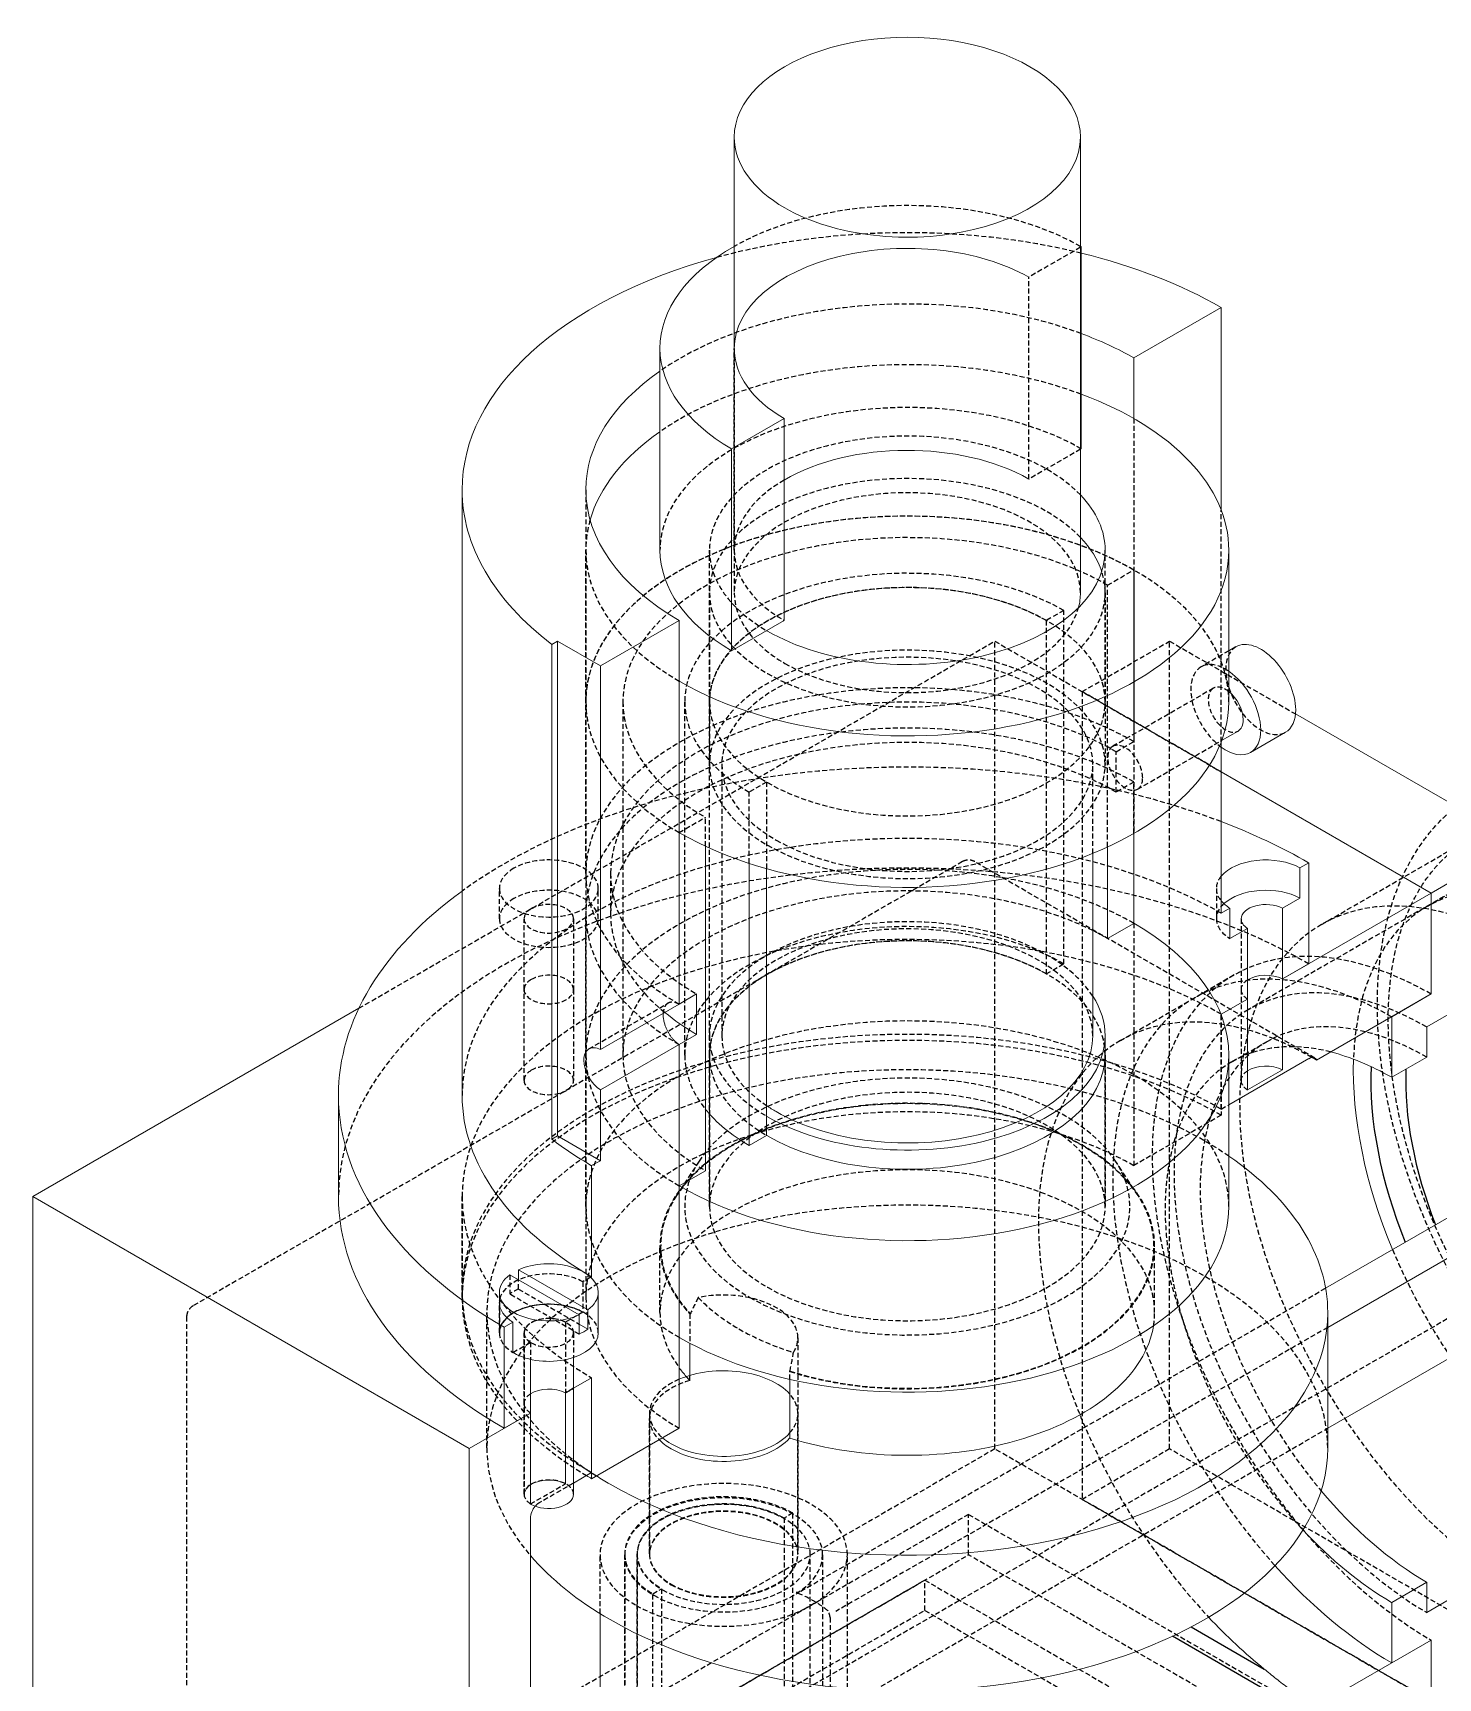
# Model space of a CAD drawing. Extents: x -71 to 112, y -98 to 102.
# Drawn here: x -70.7 to 42.9, y -30.8 to 102.3 of the extents above; entities that cross this region are included whole.
import ezdxf

# ---------------------------------------------------------------- set-up
doc = ezdxf.new("R2010")
doc.units = 0
doc.linetypes.add('Dash', pattern=[0.6, 0.4, -0.2])
doc.linetypes.add('Solid', pattern=[0])
for name, color, linetype in [('HiddenOutline', 7, 'Dash'), ('HiddenSharp', 7, 'Dash'), ('VisibleSmooth', 7, 'Solid')]:
    doc.layers.add(name, color=color, linetype=linetype)
doc.layers.add('VisibleOutline', color=7, linetype='Solid', lineweight=20)
doc.layers.add('VisibleSharp', color=7, linetype='Solid', lineweight=20)

msp = doc.modelspace()

# ---------------------------------------------------------------- linework, layer by layer
at = {"layer": 'HiddenOutline'}
for p, q in [((-14, 60.42), (-14, 76.75)), ((-14, 76.75), (-14, 56.99)), ((-26, 65.32), (-26, 0)), ((97.93, 63.9), (27.57, 23.28)), ((-26, 48.17), (-26, 60.42)), ((-16, 48.17), (-16, 60.42)), ((16, 48.17), (16, 60.42)), ((-16, 56.99), (-16, 43.11)), ((16, 56.99), (16, 43.11)), ((26, 52.29), (23.75, 50.99)), ((42.07, 31.65), (77.42, 52.06)), ((24.75, 49.26), (16.62, 44.57)), ((-26, 34.29), (-26, 48.17)), ((-23, 48.17), (-23, 19.6)), ((-18, 19.6), (-18, 48.17)), ((-16, 19.6), (-16, 48.17)), ((18.62, 41.1), (25.42, 45.03)), ((-15, 43.11), (-15, 21.15)), ((15, 35.91), (15, 43.11)), ((33.5, 30.16), (45.52, 37.1)), ((4.45, 35.24), (-57.78, -0.69)), ((32.96, 19.36), (5.45, 35.24)), ((-24, 34.29), (-24, 31.03)), ((-32.99, 30.62), (-32.99, 33.07)), ((-24.99, 30.62), (-24.99, 33.07)), ((24.99, 33.07), (24.99, 30.62)), ((-30.99, 24.9), (-30.99, 30.62)), ((-26.99, 30.62), (-26.99, 24.9)), ((-26, 19.6), (-26, 31.03)), ((26.99, 30.62), (26.99, 24.9)), ((17.23, 20.77), (26.43, 26.08)), ((26.43, 26.08), (23.24, 24.24)), ((-30.99, 17.55), (-30.99, 24.9)), ((-26.99, 24.9), (-26.99, 17.55)), ((26.99, 24.9), (26.99, 17.55)), ((-25.75, 20.1), (-19.36, 23.79)), ((-16, 21.15), (-16, 7.35)), ((26.24, 19.05), (29.07, 20.68)), ((-26, 7.35), (-26, 19.6)), ((-16, 7.35), (-16, 19.6)), ((16, 19.6), (16, 7.35)), ((16, 7.35), (16, 19.6)), ((-16.84, 11.02), (-18.66, 8.24)), ((18.66, 8.24), (16.84, 11.02)), ((-36, 0), (-36, 8.16)), ((-36, 8.16), (-36, 0.49)), ((-20, -1.22), (-20, 4.16)), ((20, -1.22), (20, 4.16)), ((-34, -12.17), (-34, -1.22)), ((-32.99, -2.86), (-32.99, -0.41)), ((-32.99, -0.41), (-32.99, -2.86)), ((-58.28, -1.55), (-58.28, -52.99)), ((-30.99, -2.86), (-30.99, -15.92)), ((-30.99, -8.57), (-30.99, -2.86)), ((-26.99, -2.86), (-26.99, -4.86)), ((-8.85, -3.27), (-8.85, -20.74)), ((-30.99, -15.92), (-30.99, -8.57)), ((-20.85, -9.39), (-20.85, -20.78)), ((-20.85, -20.74), (-20.85, -9.8)), ((-8.85, -20.78), (-8.85, -9.39)), ((-24.85, -25.56), (-24.85, -20.82)), ((-22.85, -20.74), (-22.85, -39.19)), ((-22.85, -39.19), (-22.85, -20.82)), ((-21.85, -39.6), (-21.85, -20.74)), ((-21.85, -20.78), (-21.85, -39.6)), ((-7.85, -39.6), (-7.85, -20.78)), ((-6.85, -20.82), (-6.85, -39.19)), ((-4.85, -31.6), (-4.85, -20.82)), ((-6.24, -25.89), (-6.24, -34.05))]:
    msp.add_line(p, q, dxfattribs=at)
for points, knots in [([(60.62, -17.18), (59.06, -16.17), (57.52, -15), (56.03, -13.69), (54.54, -12.39), (53.09, -10.95), (51.7, -9.39), (50.46, -7.99), (49.27, -6.5), (48.14, -4.93), (47.02, -3.37), (45.97, -1.74), (45, -0.05), (43.17, 3.13), (41.64, 6.49), (40.49, 9.86), (39.63, 12.38), (38.98, 14.9), (38.57, 17.35), (38.15, 19.81), (37.97, 22.21), (38.02, 24.49), (38.08, 26.93), (38.42, 29.23), (39.05, 31.34), (39.55, 33.04), (40.24, 34.61), (41.12, 36.01), (41.57, 36.73), (42.06, 37.39), (42.61, 38.01), (43.15, 38.63), (43.74, 39.2), (44.37, 39.71)], [0.0235515, 0.0235515, 0.0235515, 0.0235515, 0.0996952, 0.0996952, 0.0996952, 0.1758389, 0.1758389, 0.1758389, 0.2444257, 0.2444257, 0.2444257, 0.3130126, 0.3130126, 0.3130126, 0.4429124, 0.4429124, 0.4429124, 0.5398648, 0.5398648, 0.5398648, 0.6368173, 0.6368173, 0.6368173, 0.7404183, 0.7404183, 0.7404183, 0.8241611, 0.8241611, 0.8241611, 0.8850255, 0.8850255, 0.8850255, 0.9458899, 0.9458899, 0.9458899, 0.9458899]), ([(5.45, 35.24), (5.4, 35.27), (5.35, 35.29), (5.3, 35.31), (5.24, 35.33), (5.18, 35.34), (5.12, 35.36), (5.06, 35.37), (5.01, 35.37), (4.95, 35.37), (4.9, 35.37), (4.86, 35.37), (4.81, 35.36), (4.76, 35.35), (4.72, 35.34), (4.67, 35.33), (4.63, 35.32), (4.59, 35.31), (4.55, 35.29), (4.52, 35.28), (4.48, 35.26), (4.45, 35.24)], [0, 0, 0, 0, 0.2, 0.2, 0.2, 0.3, 0.3, 0.3, 0.4, 0.4, 0.4, 0.5, 0.5, 0.5, 0.6, 0.6, 0.6, 0.8, 0.8, 0.8, 1, 1, 1, 1]), ([(-57.78, -0.69), (-57.83, -0.72), (-57.89, -0.76), (-57.94, -0.81), (-58, -0.87), (-58.06, -0.93), (-58.1, -1), (-58.15, -1.07), (-58.19, -1.14), (-58.21, -1.21), (-58.25, -1.32), (-58.28, -1.44), (-58.28, -1.55)], [0, 0, 0, 0, 0.22588, 0.22588, 0.22588, 0.45176, 0.45176, 0.45176, 0.67764, 0.67764, 0.67764, 1, 1, 1, 1]), ([(-8.73, -23.82), (-8.73, -23.82), (-8.74, -23.82), (-8.74, -23.83), (-8.75, -23.83), (-8.77, -23.84), (-8.78, -23.84), (-8.81, -23.86), (-8.85, -23.87), (-8.89, -23.87), (-8.91, -23.88), (-8.94, -23.87), (-8.95, -23.87), (-8.97, -23.87), (-8.98, -23.87), (-8.98, -23.87)], [0, 0, 0, 0, 0.25, 0.25, 0.25, 0.5, 0.5, 0.5, 0.75, 0.75, 0.75, 0.875, 0.875, 0.875, 1, 1, 1, 1]), ([(-6.43, -25.34), (-6.57, -25.22), (-6.72, -25.1), (-7.17, -24.78), (-7.5, -24.58), (-8.2, -24.2), (-8.58, -24.03), (-8.98, -23.87)], [0, 0, 0, 0, 0.20936, 0.20936, 0.60468, 0.60468, 1, 1, 1, 1]), ([(-6.24, -25.89), (-6.24, -25.88), (-6.25, -25.86), (-6.25, -25.83), (-6.25, -25.8), (-6.26, -25.77), (-6.27, -25.73), (-6.27, -25.69), (-6.29, -25.65), (-6.3, -25.6), (-6.32, -25.53), (-6.36, -25.45), (-6.39, -25.4), (-6.4, -25.38), (-6.41, -25.37), (-6.41, -25.36), (-6.43, -25.34), (-6.44, -25.33), (-6.44, -25.33)], [0, 0, 0, 0, 0.170357, 0.170357, 0.170357, 0.340714, 0.340714, 0.340714, 0.528538, 0.528538, 0.528538, 0.767589, 0.767589, 0.767589, 0.829643, 0.829643, 0.829643, 1, 1, 1, 1])]:
    msp.add_open_spline(points, degree=3, knots=knots, dxfattribs=at)
msp.add_open_spline([(-6.44, -25.33), (-6.44, -25.33), (-6.43, -25.33), (-6.43, -25.34)], degree=3, dxfattribs=at)
at = {"layer": 'HiddenSharp'}
for p, q in [((14, 84.92), (9.83, 82.51)), ((9.83, 66.18), (9.83, 82.51)), ((18.31, 71.08), (18.31, 37.52)), ((14, 68.59), (9.83, 66.18)), ((25.39, 44.93), (25.39, 63.67)), ((16.19, 57.6), (18.31, 58.83)), ((18.31, 58.83), (18.31, 44.95)), ((16.19, 36.43), (16.19, 57.6)), ((12.66, 55.56), (11.24, 54.75)), ((11.24, 54.75), (11.24, 26.17)), ((12.66, 26.99), (12.66, 55.56)), ((-44.35, 23.39), (7.07, 53.07)), ((7.07, -12.25), (7.07, 53.07)), ((7.07, 53.07), (25.39, 42.5)), ((14.14, 48.99), (21.21, 53.07)), ((21.21, -12.25), (21.21, 53.07)), ((21.21, 53.07), (31.39, 47.19)), ((25.39, 42.5), (14.14, 48.99)), ((14.14, 48.99), (14.14, -16.33)), ((16.9, 44.13), (18.31, 44.95)), ((16.9, 40.87), (16.9, 44.13)), ((-11.38, 41.68), (-12.8, 40.87)), ((-11.38, 41.68), (-11.38, 34.68)), ((18.31, 41.68), (16.9, 40.87)), ((18.31, 37.52), (18.31, 41.68)), ((-12.8, 35.11), (-12.8, 40.87)), ((-18.46, 37.6), (-16.33, 38.82)), ((-16.33, 36.49), (-16.33, 38.82)), ((18.31, 30.25), (18.31, 10.66)), ((11.24, 26.17), (12.66, 26.99)), ((25.39, 15.23), (25.39, 22.84)), ((25.39, 22.84), (25.39, 14.74)), ((25.39, 14.74), (18.31, 10.66)), ((25.39, 15.23), (26, 15.58)), ((62.37, 9.06), (-8.61, -31.92)), ((-32.15, 1.82), (-32.15, 0.27)), ((-31.44, 0.68), (-31.44, 1.42)), ((-25.6, 1.63), (-26.23, 1.27)), ((-26.54, -2.97), (-32.15, 0.27)), ((-31.44, 0.68), (-26.54, -2.15)), ((-26.23, 1.27), (-26.23, -1.18)), ((-8.61, -23.75), (33.83, 0.75)), ((-26.23, -1.18), (-27.65, -2)), ((-17.59, -1.33), (-17.59, -3.7)), ((-27.65, -2), (-27.65, -7.72)), ((34, -2.42), (-5.79, -25.39)), ((-31.89, -4.45), (-30.47, -3.63)), ((-30.47, -3.63), (-30.47, -5)), ((-17.59, -6.72), (-17.59, -6.31)), ((-9.51, -6.62), (-9.51, -5.99)), ((-26.99, -7.34), (-27.65, -7.72)), ((-27.65, -7.72), (-26.99, -7.34)), ((-2.64, -31.74), (34, -10.58)), ((7.07, -12.25), (-70.71, -57.15)), ((42.36, -32.62), (7.07, -12.25)), ((21.21, -12.25), (14.14, -16.33)), ((49.43, -28.54), (21.21, -12.25)), ((-30.47, -16.7), (-27.65, -15.07)), ((-26.99, -15.01), (-29.77, -16.62)), ((14.14, -16.33), (42.36, -32.62)), ((4.95, -17.55), (-65.76, -58.38)), ((-9.26, -17.43), (-9.97, -17.84)), ((-9.97, -17.84), (-9.97, -36.7)), ((-9.26, -35.89), (-9.26, -17.43)), ((4.95, -20.82), (4.95, -17.55)), ((4.95, -17.55), (36.7, -35.89)), ((-65.76, -61.65), (4.95, -20.82)), ((68.59, -57.56), (4.95, -20.82)), ((-55.15, -55.52), (1.41, -22.86)), ((-20.58, -23.96), (-19.87, -23.56)), ((-19.87, -23.56), (-19.87, -42.42)), ((1.41, -25.31), (1.41, -22.86)), ((1.41, -22.86), (26.38, -37.27)), ((-20.58, -42.42), (-20.58, -23.96)), ((-55.15, -57.97), (1.41, -25.31)), ((1.41, -25.31), (55.15, -56.34))]:
    msp.add_line(p, q, dxfattribs=at)
for centre, major_axis, start_param, end_param in [((0, 76.75), (20, 0), 0.795399, 2.346194), ((0, 65.32), (36, 0), 1.169222, 2.013667), ((0, 65.32), (26, 0), 0.998931, 2.448433), ((0, 60.42), (26, 0), 0.998931, 2.448433), ((0, 60.42), (20, 0), 0.790398, 3.141593), ((0, 60.42), (16, 0), 0.505361, 3.141593), ((0, 56.99), (16, 0), 0.505361, 3.141593), ((0, 60.42), (14, 0), 2.363337, 3.141593), ((0, 56.99), (14, 0), 0, 3.141593), ((0, 48.17), (26, 0), 0.789244, 3.141593), ((0, 48.17), (26, 0), 0, 3.141593), ((0, 60.42), (26, 0), 2.977681, 3.141593), ((0, 48.17), (23, 0), 0.789746, 3.141593), ((0, 60.42), (26, 0), 3.141593, 3.923145), ((0, 60.42), (16, 0), 3.141593, 3.920741), ((0, 60.42), (14, 0), 3.141593, 3.919848), ((0, 48.17), (18, 0), 0.790954, 3.141593), ((0, 56.99), (16, 0), 0, 0.186698), ((0, 48.17), (16, 0), 0.791648, 3.141593), ((0, 48.17), (16, 0), 0, 3.141593), ((0, 56.99), (16, 0), 3.141593, 3.926991), ((0, 56.99), (14, 0), 3.141593, 3.926991), ((0, 56.99), (16, 0), 3.926991, 6.283185), ((0, 56.99), (14, 0), 3.926991, 6.133996), ((0, 43.11), (16, 0), 0, 3.141593), ((0, 43.11), (15, 0), 0, 3.141593), ((28.58, 49.16), (-2, 3.46), 0, 3.141593), ((25.75, 47.53), (-2, 3.46), 0, 2.225823), ((25.75, 47.53), (-2, 3.46), 5.410255, 6.283185), ((0, 34.29), (26, 0), 0.789244, 3.141593), ((0, 34.29), (24, 0), 0.789565, 3.141593), ((25.75, 47.53), (-1, 1.73), 0, 3.141593), ((25.75, 47.53), (-1, 1.73), 5.322044, 6.283185), ((0, 48.17), (26, 0), 3.141593, 3.923145), ((0, 48.17), (26, 0), 3.141593, 3.923145), ((0, 48.17), (23, 0), 3.141593, 3.922643), ((0, 48.17), (18, 0), 3.141593, 3.921435), ((0, 48.17), (16, 0), 3.141593, 3.926991), ((0, 48.17), (16, 0), 3.141593, 3.920741), ((0, 48.17), (16, 0), 3.926991, 6.283185), ((0, 31.03), (26, 0), 0.789244, 3.141593), ((0, 16.33), (46, 0), 0.986217, 2.469642), ((0, 31.03), (24, 0), 0.789565, 3.141593), ((17.62, 42.83), (-1, 1.73), 0, 3.141593), ((17.62, 42.83), (-1, 1.73), 3.926991, 6.283185), ((0, 43.11), (16, 0), 3.141593, 3.926991), ((0, 43.11), (15, 0), 3.141593, 3.926991), ((0, 43.11), (16, 0), 3.926991, 6.283185), ((0, 43.11), (15, 0), 3.926991, 6.283185), ((17.62, 42.83), (-1, 1.73), 3.141593, 3.926991), ((0, 16.33), (36, 0), 0.788176, 3.141593), ((0, 8.16), (46, 0), 0.787572, 3.141593), ((-28.99, 33.07), (-4, 0), 5.497787, 6.283185), ((-28.99, 33.07), (-4, 0), 3.141593, 5.497787), ((0, 19.6), (26, 0), 0.789244, 3.141593), ((0, 19.6), (26, 0), 0.789244, 3.141593), ((0, 34.29), (26, 0), 3.141593, 3.923145), ((0, 34.29), (24, 0), 3.141593, 3.922824), ((0, 19.6), (23, 0), 0.860348, 3.141593), ((28.99, 33.07), (-4, 0), 5.83581, 6.283185), ((56.57, 6.53), (14.5, -25.11), 2.359643, 3.141593), ((-28.99, 33.07), (-4, 0), 0, 3.141593), ((-28.99, 30.62), (-4, 0), 5.497787, 6.283185), ((-28.99, 30.62), (-4, 0), 3.141593, 5.497787), ((28.99, 33.07), (-4, 0), 0, 0.447375), ((49.5, 2.45), (16, -27.71), 2.359319, 3.141593), ((-28.99, 30.62), (-4, 0), 0, 3.141593), ((-28.99, 30.62), (-2, 0), 5.497787, 6.283185), ((-28.99, 30.62), (-2, 0), 0, 3.141593), ((-28.99, 30.62), (-2, 0), 3.141593, 5.497787), ((0, 31.03), (26, 0), 3.141593, 3.923145), ((0, 31.03), (24, 0), 3.141593, 3.755421), ((0, 19.6), (18, 0), 0.790954, 3.141593), ((0, 21.15), (16, 0), 0.355421, 3.141593), ((28.99, 30.62), (-4, 0), 5.724195, 6.283185), ((28.99, 30.62), (-4, 0), 0, 0.760396), ((56.57, 6.53), (14.5, -25.11), 3.141593, 3.888659), ((0, 8.16), (36, 0), 0.788176, 3.141593), ((0, 8.16), (36, 0), 0.788176, 3.141593), ((0, 19.6), (16, 0), 0.791648, 3.141593), ((0, 21.15), (15, 0), 0, 3.141593), ((49.5, 2.45), (16, -27.71), 3.141593, 5.494662), ((0, 19.6), (16, 0), 0, 3.141593), ((42.43, -1.63), (16, -27.71), 2.359319, 3.141593), ((42.43, -1.63), (-16, 27.71), 5.500912, 6.283185), ((39.24, -3.47), (-16, 27.71), 5.500912, 6.283185), ((-28.99, 24.9), (-2, 0), 5.497787, 6.283185), ((-28.99, 24.9), (-2, 0), 5.497787, 6.283185), ((-28.99, 24.9), (-2, 0), 3.141593, 5.497787), ((-28.99, 24.9), (-2, 0), 3.141593, 5.497787), ((42.43, -1.63), (16, -27.71), 3.141593, 5.494662), ((42.43, -1.63), (-16, 27.71), 0, 2.353069), ((28.99, 24.9), (-2, 0), 5.547808, 6.283185), ((28.99, 24.9), (-2, 0), 5.547808, 6.283185), ((42.07, -1.84), (-14.5, 25.11), 5.501235, 6.283185), ((-28.99, 24.9), (-2, 0), 0, 3.141593), ((-28.99, 24.9), (-2, 0), 0, 3.141593), ((39.24, -3.47), (-16, 27.71), 0, 1.922379), ((28.99, 24.9), (-2, 0), 0, 0.735377), ((28.99, 24.9), (-2, 0), 0, 0.735377), ((0, 0.49), (36, 0), 0.788176, 3.141593), ((0, 7.35), (26, 0), 0, 3.141593), ((33.23, -6.94), (16, -27.71), 2.514474, 3.141593), ((42.07, -1.84), (-14.5, 25.11), 0, 2.352746), ((42.07, -1.84), (-13, 22.52), 5.501633, 6.283185), ((0, 0), (36, 0), 0.788176, 3.141593), ((0, -1.22), (34, 0), 0.700212, 3.141593), ((0, 21.15), (16, 0), 3.141593, 3.920741), ((0, 21.15), (15, 0), 3.141593, 3.850695), ((33.23, -6.94), (16, -27.71), 3.141593, 5.09503), ((42.07, -1.84), (-13, 22.52), 0, 1.869058), ((39.24, -3.47), (-13, 22.52), 5.77371, 6.283185), ((-28.99, 17.55), (-2, 0), 3.141593, 5.497787), ((0, 19.6), (26, 0), 3.141593, 3.923145), ((0, 19.6), (26, 0), 3.141593, 3.923145), ((0, 19.6), (23, 0), 3.141593, 3.922643), ((0, 19.6), (18, 0), 3.141593, 3.575226), ((0, 19.6), (16, 0), 3.141593, 3.920741), ((0, 19.6), (16, 0), 3.141593, 3.920741), ((39.24, -3.47), (-13, 22.52), 0, 1.951171), ((-28.99, 17.55), (-2, 0), 5.497787, 6.283185), ((-28.99, 17.55), (-2, 0), 0, 3.141593), ((0, 7.35), (18, 0), 0.361367, 2.780226), ((28.99, 17.55), (-2, 0), 5.547808, 6.283185), ((28.99, 17.55), (-2, 0), 0, 0.735377), ((0, 0), (26, 0), 0.789244, 3.141593), ((0, 4.16), (20, 0), 0, 3.141593), ((0, 7.35), (16, 0), 0, 3.141593), ((0, 7.35), (16, 0), 0, 3.141593), ((0, 4.16), (19.95, 0), 0.361367, 2.780226), ((0, -1.22), (20, 0), 0, 3.141593), ((0, 7.35), (18, 0), 2.780226, 3.926991), ((0, 7.35), (18, 0), 3.926991, 6.644552), ((0, 8.16), (36, 0), 3.141593, 3.924213), ((0, 8.16), (36, 0), 3.141593, 3.924213), ((0, -12.17), (34, 0), 0, 3.141593), ((0, 4.16), (19.95, 0), 2.780226, 3.637366), ((0, 4.16), (19.95, 0), 4.216615, 6.644552), ((0, 7.35), (26, 0), 3.141593, 3.923145), ((0, 7.35), (16, 0), 3.141593, 3.926991), ((0, 7.35), (16, 0), 3.141593, 3.926991), ((0, 7.35), (16, 0), 3.926991, 6.283185), ((0, 7.35), (16, 0), 3.926991, 6.283185), ((0, 4.16), (20, 0), 3.141593, 3.637304), ((0, 4.16), (20, 0), 4.216678, 6.283185), ((56.57, 6.53), (14.5, -25.11), 4.491141, 4.834608), ((-28.99, -0.41), (-4, 0), 3.951993, 6.283185), ((0, 0.49), (36, 0), 3.141593, 3.924213), ((-28.99, -1.14), (-4, 0), 5.372459, 5.623115), ((-14.85, -3.27), (6, 0), 0, 1.920135), ((0, 0), (36, 0), 3.141593, 3.907545), ((0, -1.22), (34, 0), 3.141593, 3.879915), ((-28.99, -2.86), (-4, 0), 3.951993, 6.283185), ((-28.99, -2.86), (-4, 0), 3.141593, 6.283185), ((0, 0), (26, 0), 3.141593, 3.923145), ((0, -1.22), (20, 0), 3.141593, 3.537187), ((-14.85, -4.41), (6, 0), 2.037337, 2.045673), ((0, 5.31), (19.25, 0), 3.640569, 3.926991), ((0, -1.22), (20, 0), 6.18961, 6.283185), ((-28.99, -2.86), (-2, 0), 3.977012, 6.283185), ((-28.99, -2.86), (-2, 0), 3.141593, 6.283185), ((0, 5.31), (19.25, 0), 3.926991, 4.213412), ((-28.99, -2.86), (-4, 0), 0, 0.760396), ((-28.99, -2.86), (-4, 0), 0, 0.760396), ((-28.99, -2.86), (-2, 0), 0, 0.735377), ((-28.99, -2.86), (-2, 0), 0, 0.785398), ((-28.99, -2.86), (-2, 0), 0.785398, 3.141593), ((-14.85, -3.27), (6, 0), 5.933847, 6.283185), ((-14.85, -9.39), (6, 0), 2.215571, 3.141593), ((0, -1.22), (20, 0), 3.606304, 3.637304), ((-14.85, -4.41), (6, 0), 5.808309, 5.816645), ((-28.99, -8.57), (-2, 0), 5.547808, 6.283185), ((-28.99, -8.57), (-2, 0), 5.547808, 6.283185), ((-14.85, -9.8), (6, 0), 2.045673, 3.141593), ((-14.85, -9.39), (6, 0), 0, 0.474876), ((-28.99, -8.57), (-2, 0), 0, 0.735377), ((-28.99, -8.57), (-2, 0), 0, 0.735377), ((-14.85, -9.39), (6, 0), 3.141593, 3.742615), ((-14.85, -9.8), (6, 0), 3.141593, 3.657058), ((-14.85, -9.39), (6, 0), 5.808309, 6.283185), ((0, -12.17), (34, 0), 3.141593, 3.600895), ((-28.99, -15.92), (-2, 0), 3.141593, 6.283185), ((-28.99, -15.92), (-2, 0), 5.547808, 6.283185), ((-28.99, -15.92), (-2, 0), 0, 0.735377), ((-28.99, -15.92), (-2, 0), 0, 0.735377), ((-14.85, -20.82), (10, 0), 0, 3.141593), ((-14.85, -20.74), (8, 0), 0.797898, 3.141593), ((-29.77, -17.43), (-0.5, -0.866), 3.926991, 4.39458), ((-14.85, -20.82), (8, 0), 0, 3.141593), ((-14.85, -20.74), (7, 0), 0.799684, 3.141593), ((-14.85, -20.78), (7, 0), 0, 3.141593), ((-14.85, -20.74), (6, 0), 0, 3.141593), ((-14.85, -20.78), (6, 0), 0, 3.141593), ((-14.85, -20.82), (10, 0), 3.141593, 3.926991), ((-14.85, -20.74), (8, 0), 3.141593, 3.91449), ((-14.85, -20.82), (8, 0), 3.141593, 3.926991), ((-14.85, -20.82), (10, 0), 3.926991, 6.283185), ((-14.85, -20.74), (7, 0), 3.141593, 3.912705), ((-14.85, -20.78), (7, 0), 3.141593, 3.926991), ((-14.85, -20.74), (6, 0), 3.141593, 3.926991), ((-14.85, -20.78), (6, 0), 3.141593, 3.926991), ((-14.85, -20.82), (8, 0), 3.926991, 6.283185), ((-14.85, -20.78), (7, 0), 3.926991, 6.283185), ((-14.85, -20.74), (6, 0), 3.926991, 6.283185), ((-14.85, -20.78), (6, 0), 3.926991, 6.283185)]:
    msp.add_ellipse(centre, major_axis=major_axis, ratio=0.57735, start_param=start_param, end_param=end_param, dxfattribs=at)
for points, knots in [([(61.45, -16.7), (60.06, -15.89), (58.68, -14.94), (55.95, -12.77), (54.61, -11.56), (52.03, -8.91), (50.78, -7.47), (48.43, -4.42), (47.31, -2.81), (45.17, 0.68), (44.16, 2.57), (42.37, 6.41), (41.6, 8.37), (40.34, 12.26), (39.84, 14.21), (39.32, 17.05), (39.19, 17.99), (38.99, 19.84), (38.93, 20.74), (38.88, 22.51), (38.89, 23.38), (39, 25.06), (39.09, 25.87), (39.34, 27.45), (39.5, 28.2), (39.91, 29.65), (40.14, 30.34), (40.69, 31.66), (41, 32.28), (41.68, 33.44), (42.05, 33.98), (42.87, 34.98), (43.31, 35.44), (44.25, 36.26), (44.74, 36.63), (45.35, 37), (45.43, 37.05), (45.52, 37.1)], [0.000995, 0.000995, 0.000995, 0.000995, 0.0595006, 0.0595006, 0.1180062, 0.1180062, 0.1765118, 0.1765118, 0.2350174, 0.2350174, 0.298765, 0.298765, 0.3625126, 0.3625126, 0.4262602, 0.4262602, 0.4581341, 0.4581341, 0.4900079, 0.4900079, 0.5218816, 0.5218816, 0.5537553, 0.5537553, 0.585629, 0.585629, 0.6175027, 0.6175027, 0.6493764, 0.6493764, 0.6812502, 0.6812502, 0.7131239, 0.7131239, 0.7449976, 0.7449976, 0.7499984, 0.7499984, 0.7499984, 0.7499984]), ([(-19.36, 23.79), (-19.4, 23.77), (-19.44, 23.74), (-19.51, 23.67), (-19.55, 23.63), (-19.6, 23.54), (-19.62, 23.5), (-19.66, 23.42), (-19.68, 23.37), (-19.7, 23.27), (-19.72, 23.22), (-19.73, 23.11), (-19.74, 23.05), (-19.74, 22.97)], [0.5001348, 0.5001348, 0.5001348, 0.5001348, 0.6122433, 0.6122433, 0.7243518, 0.7243518, 0.7985095, 0.7985095, 0.8726671, 0.8726671, 0.9269941, 0.9269941, 0.981321, 0.981321, 0.981321, 0.981321]), ([(-18.46, 23.72), (-18.54, 23.76), (-18.62, 23.79), (-18.75, 23.84), (-18.81, 23.85), (-18.89, 23.87), (-18.92, 23.87), (-18.99, 23.88), (-19.02, 23.88), (-19.1, 23.88), (-19.15, 23.87), (-19.25, 23.84), (-19.31, 23.82), (-19.36, 23.79)], [0.0186368, 0.0186368, 0.0186368, 0.0186368, 0.0921421, 0.0921421, 0.1656473, 0.1656473, 0.2162687, 0.2162687, 0.2668901, 0.2668901, 0.3681329, 0.3681329, 0.5001348, 0.5001348, 0.5001348, 0.5001348]), ([(29.67, 20.92), (29.92, 20.82), (30.17, 20.71), (30.58, 20.53), (30.72, 20.46), (31.01, 20.32), (31.16, 20.25), (31.53, 20.06), (31.75, 19.94), (32.11, 19.75), (32.23, 19.69), (32.48, 19.55), (32.61, 19.48), (32.73, 19.4)], [0, 0, 0, 0, 0.2655197, 0.2655197, 0.3982796, 0.3982796, 0.5310395, 0.5310395, 0.7143619, 0.7143619, 0.8060231, 0.8060231, 0.8976844, 0.8976844, 0.8976844, 0.8976844])]:
    msp.add_open_spline(points, degree=3, knots=knots, dxfattribs=at)
for points in [[(-16.9, -0.01), (-17.12, -0.44), (-17.34, -0.87), (-17.55, -1.32)], [(-9.49, -5.97), (-9.39, -5.46), (-9.29, -4.96), (-9.21, -4.45)]]:
    msp.add_open_spline(points, degree=3, dxfattribs=at)
at = {"layer": 'VisibleOutline'}
for p, q in [((-14, 76.75), (-14, 93.82)), ((14, 93.82), (14, 56.99)), ((-20, 60.42), (-20, 76.75)), ((-36, 16.33), (-36, 65.32)), ((26, 60.42), (26, 48.17)), ((26, 52.29), (26.58, 52.63)), ((26.75, 45.8), (25.42, 45.03)), ((30.58, 45.7), (27.75, 44.06)), ((15, 35.91), (15, 21.15)), ((16, 21.15), (16, 19.6)), ((26, 19.6), (26, 7.35)), ((-46, 8.16), (-46, 16.33)), ((-32.99, -0.41), (-32.99, 0.41)), ((-24.99, 0.41), (-24.99, -2.86)), ((34, -12.17), (34, -1.22)), ((-26.99, -15.92), (-26.99, -4.86)), ((-24.85, -39.19), (-24.85, -25.56))]:
    msp.add_line(p, q, dxfattribs=at)
at = {"layer": 'VisibleSharp'}
for p, q in [((14.07, 84.96), (14, 84.92)), ((14.07, 68.63), (14.07, 84.96)), ((18.31, 75.97), (25.39, 80.06)), ((25.39, 80.06), (25.39, 63.67)), ((18.31, 71.08), (18.31, 75.97)), ((-14.21, 68.63), (-9.97, 71.08)), ((-9.97, 71.08), (-9.97, 54.75)), ((-14.21, 52.3), (-14.21, 68.63)), ((14, 68.59), (14.07, 68.63)), ((112.36, 62.5), (42, 21.88)), ((-24.82, 51.07), (-18.46, 54.75)), ((-18.46, 54.75), (-18.46, 23.72)), ((-9.97, 54.75), (-14.21, 52.3)), ((-28.74, 52.81), (-28.28, 53.07)), ((-28.74, 12.8), (-28.74, 52.81)), ((-24.82, 51.07), (-28.28, 53.07)), ((-28.28, 53.07), (-28.28, 13.06)), ((-24.82, 20.04), (-24.82, 51.07)), ((31.39, 47.19), (49.43, 36.78)), ((25.39, 44.93), (25.39, 31.07)), ((25.39, 42.5), (42.36, 32.7)), ((42.36, 32.7), (25.39, 42.5)), ((-18.46, 23.72), (-18.46, 37.6)), ((18.31, 30.25), (18.31, 37.52)), ((18.31, 37.52), (18.31, 30.25)), ((-16.33, 36.49), (-16.33, 10.25)), ((16.19, 36.43), (16.19, 29.03)), ((42.36, 32.7), (49.43, 36.78)), ((-12.8, 35.11), (-12.8, 12.29)), ((-11.38, 13.1), (-11.38, 34.68)), ((31.75, 34.74), (32.46, 35.15)), ((31.75, 34.74), (31.75, 32.29)), ((32.46, 26.99), (32.46, 35.15)), ((30.33, 25.76), (42.36, 32.7)), ((31.75, 32.29), (30.33, 31.47)), ((42.36, 32.7), (42.36, 24.54)), ((42.36, 24.54), (42.36, 32.7)), ((25.39, 31.07), (26.09, 31.48)), ((26.09, 31.48), (26.09, 29.03)), ((30.33, 31.47), (30.33, 25.76)), ((16.19, 29.03), (18.31, 30.25)), ((26.09, 29.03), (27.51, 29.84)), ((27.51, 29.84), (27.51, 24.13)), ((30.33, 25.76), (32.46, 26.99)), ((30.33, 18.41), (30.33, 25.76)), ((-17.04, 24.54), (-18.46, 23.72)), ((-17.04, 21.27), (-17.04, 24.54)), ((27.51, 24.13), (25.39, 22.9)), ((25.39, 22.9), (27.51, 24.13)), ((27.51, 24.13), (27.51, 16.78)), ((33.1, 19.19), (42.36, 24.54)), ((42.36, 24.54), (39.17, 22.7)), ((-70.71, 8.16), (-44.35, 23.39)), ((-24.82, 20.04), (-18.46, 23.72)), ((25.39, 22.9), (25.39, 22.84)), ((25.39, 22.84), (25.39, 22.9)), ((39.17, 22.7), (39.17, 17.8)), ((42, 21.88), (42, 19.43)), ((-18.46, 20.46), (-24.82, 16.78)), ((-18.46, 20.45), (-17.04, 21.27)), ((-18.46, -10.57), (-18.46, 20.46)), ((-18.46, 9.02), (-18.46, 20.45)), ((32.46, 19.31), (26, 15.58)), ((42, 19.43), (39.17, 17.8)), ((27.51, 16.78), (30.33, 18.41)), ((-24.82, 11.06), (-24.82, 16.78)), ((33.83, 0.75), (62.37, 17.23)), ((65.2, 15.6), (34, -2.42)), ((42, -25.47), (112.36, 15.15)), ((-28.28, 13.06), (-28.74, 12.8)), ((-28.28, 13.06), (-24.82, 11.06)), ((-12.8, 12.29), (-11.38, 13.1)), ((-25.53, 10.66), (-24.82, 11.06)), ((-25.53, 1.67), (-25.53, 10.66)), ((-18.46, 9.02), (-16.33, 10.25)), ((-70.71, -57.15), (-70.71, 8.16)), ((-70.71, 8.16), (-35.43, -12.21)), ((65.2, 7.43), (34, -10.58)), ((-32.15, 1.82), (-26.54, -1.42)), ((-25.83, -1.01), (-31.44, 2.23)), ((-31.44, 2.23), (-31.44, 1.42)), ((-25.6, 1.63), (-25.53, 1.67)), ((-25.83, -2.56), (-25.83, -1.01)), ((-32.6, -2.41), (-31.89, -2)), ((-32.6, -2.41), (-32.6, -10.57)), ((-31.89, -4.45), (-31.89, -2)), ((-26.54, -1.42), (-26.54, -2.97)), ((-26.54, -2.15), (-25.83, -2.56)), ((-17.59, -6.31), (-17.59, -3.7)), ((-30.47, -9.35), (-30.47, -5)), ((-25.53, -6.49), (-26.99, -7.34)), ((-26.99, -7.34), (-25.53, -6.49)), ((-25.53, -14.66), (-25.53, -6.49)), ((-25.53, -6.49), (-25.53, -14.17)), ((-9.51, -11.38), (-9.51, -6.62)), ((-27.65, -15.07), (-27.65, -7.72)), ((-35.43, -12.21), (-30.47, -9.35)), ((-32.6, -10.57), (-30.47, -9.35)), ((-30.47, -9.35), (-30.47, -16.7)), ((-25.53, -14.66), (-18.46, -10.57)), ((-35.43, -12.21), (-35.43, -77.53)), ((-26.99, -15.01), (-25.53, -14.17)), ((-30.48, -17.84), (-30.48, -69.28)), ((39.17, -24.66), (42, -23.03)), ((42, -23.03), (42, -25.47)), ((39.17, -29.56), (39.17, -24.66)), ((33.02, -33.11), (42.36, -27.72)), ((42.36, -27.72), (39.17, -29.56)), ((42.36, -32.62), (42.36, -27.72)), ((42.36, -27.72), (42.36, -32.62))]:
    msp.add_line(p, q, dxfattribs=at)
for centre, major_axis, start_param, end_param in [((0, 93.82), (14, 0), 0, 3.141593), ((0, 93.82), (14, 0), 3.141593, 3.926991), ((0, 93.82), (14, 0), 3.926991, 6.283185), ((0, 76.75), (14, 0), 0.792541, 3.141593), ((0, 65.32), (36, 0), 2.013667, 3.141593), ((0, 76.75), (20, 0), 2.346194, 3.141593), ((0, 76.75), (20, 0), 0.790398, 0.795399), ((0, 65.32), (36, 0), 0.788176, 1.169222), ((0, 65.32), (26, 0), 0.789244, 0.998931), ((0, 76.75), (20, 0), 3.141593, 3.921991), ((0, 76.75), (14, 0), 3.141593, 3.919848), ((0, 65.32), (26, 0), 2.448433, 3.141593), ((0, 60.42), (26, 0), 0, 0.998931), ((0, 60.42), (26, 0), 2.448433, 2.977681), ((0, 60.42), (14, 0), 0.792541, 2.363337), ((0, 65.32), (36, 0), 3.141593, 3.787651), ((0, 65.32), (26, 0), 3.141593, 3.923145), ((0, 60.42), (16, 0), 0, 0.505361), ((0, 56.99), (16, 0), 0.186698, 0.505361), ((0, 60.42), (20, 0), 3.141593, 3.921991), ((0, 60.42), (26, 0), 3.926991, 6.283185), ((0, 60.42), (16, 0), 3.926991, 6.283185), ((0, 56.99), (14, 0), 6.133996, 6.283185), ((0, 60.42), (16, 0), 3.920741, 3.926991), ((28.58, 49.16), (-2, 3.46), 3.926991, 6.283185), ((25.75, 47.53), (-2, 3.46), 3.926991, 5.410255), ((0, 60.42), (26, 0), 3.923145, 3.926991), ((0, 48.17), (26, 0), 3.926991, 6.283185), ((25.75, 47.53), (-1, 1.73), 3.926991, 5.322044), ((25.75, 47.53), (-1, 1.73), 3.141593, 3.926991), ((28.58, 49.16), (-2, 3.46), 3.141593, 3.926991), ((25.75, 47.53), (-2, 3.46), 3.141593, 3.926991), ((25.75, 47.53), (-2, 3.46), 2.225823, 3.141593), ((0, 48.17), (26, 0), 3.923145, 3.926991), ((0, 16.33), (46, 0), 0.787572, 0.986217), ((28.99, 33.07), (-4, 0), 3.951993, 5.83581), ((0, 16.33), (46, 0), 2.469642, 3.141593), ((28.99, 33.07), (-4, 0), 0.447375, 0.760396), ((28.99, 30.62), (-4, 0), 3.951993, 5.724195), ((28.99, 30.62), (-2, 0), 3.977012, 6.283185), ((28.99, 30.62), (-2, 0), 0, 0.735377), ((0, 19.6), (23, 0), 0.789746, 0.860348), ((0, 19.6), (26, 0), 0, 0.789244), ((28.99, 24.9), (-2, 0), 3.977012, 5.547808), ((28.99, 24.9), (-2, 0), 3.977012, 5.547808), ((0, 21.15), (16, 0), 0, 0.355421), ((0, 31.03), (24, 0), 3.755421, 3.922824), ((-24.75, 18.37), (1, -1.73), 3.141593, 3.926991), ((-24.75, 18.37), (1, -1.73), 2.406215, 3.141593), ((0, 21.15), (16, 0), 3.926991, 6.283185), ((0, 21.15), (15, 0), 3.926991, 6.283185), ((-24.75, 18.37), (1, -1.73), 3.926991, 5.447766), ((0, 19.6), (26, 0), 3.926991, 6.283185), ((0, 19.6), (16, 0), 3.926991, 6.283185), ((28.99, 17.55), (-2, 0), 3.977012, 5.547808), ((32.46, 18.49), (-0.5, -0.866), 3.141593, 3.926991), ((32.46, 18.49), (-0.5, -0.866), 2.767541, 3.141593), ((39.24, -3.47), (-13, 22.52), 5.501633, 5.77371), ((56.57, 6.53), (14.5, -25.11), 3.888659, 4.491141), ((0, 16.33), (46, 0), 3.141593, 3.924817), ((0, 16.33), (36, 0), 3.141593, 3.924213), ((0, 19.6), (18, 0), 3.575226, 3.921435), ((0, 21.15), (15, 0), 3.850695, 3.926991), ((0, 21.15), (16, 0), 3.920741, 3.926991), ((0, 25.31), (36, 0), 3.787651, 3.924213), ((0, 19.6), (16, 0), 3.920741, 3.926991), ((0, -1.22), (34, 0), 0, 0.700212), ((0, 8.16), (46, 0), 3.141593, 3.924817), ((0, 19.6), (26, 0), 3.923145, 3.926991), ((0, 7.35), (26, 0), 3.926991, 6.283185), ((-28.99, 0.41), (-4, 0), 3.141593, 5.372459), ((-28.99, 0.41), (-4, 0), 5.623115, 6.283185), ((-28.99, 0.41), (-4, 0), 0, 0.785398), ((-28.99, 0.41), (-4, 0), 2.481522, 3.141593), ((-28.99, -0.41), (-4, 0), 0, 0.760396), ((-28.99, 0.41), (-4, 0), 0.785398, 2.230867), ((0, -1.22), (34, 0), 3.926991, 6.283185), ((-28.99, -1.14), (-4, 0), 2.230867, 2.481522), ((0, -1.22), (20, 0), 4.216678, 6.18961), ((-28.99, -2.86), (-4, 0), 0.785398, 3.141593), ((0, 7.35), (26, 0), 3.923145, 3.926991), ((-28.99, -2.86), (-4, 0), 0.760396, 0.785398), ((0, -1.22), (20, 0), 3.537187, 3.606304), ((-14.85, -9.39), (6, 0), 0.474876, 2.215571), ((-28.99, -8.57), (-2, 0), 3.977012, 5.547808), ((-28.99, -8.57), (-2, 0), 3.977012, 5.547808), ((-14.85, -9.8), (6, 0), 3.657058, 3.926991), ((-14.85, -9.39), (6, 0), 3.742615, 3.926991), ((-14.85, -9.39), (6, 0), 3.926991, 5.808309), ((-14.85, -9.8), (6, 0), 3.926991, 5.808309), ((0, -12.17), (34, 0), 3.926991, 6.283185), ((0, 0), (36, 0), 3.907545, 3.924213), ((0, -1.22), (34, 0), 3.879915, 3.926991), ((-28.99, -15.92), (-2, 0), 3.977012, 5.547808), ((-28.99, -15.92), (-2, 0), 0.785398, 3.141593), ((42.07, -1.84), (-13, 22.52), 1.869058, 2.352348), ((-29.77, -17.43), (-0.5, -0.866), 4.39458, 5.497787), ((-28.99, -15.92), (-2, 0), 0.735377, 0.785398), ((39.24, -3.47), (-13, 22.52), 1.951171, 2.352348), ((0, -12.17), (34, 0), 3.600895, 3.926991), ((39.24, -3.47), (-16, 27.71), 1.922379, 2.353069), ((33.23, -6.94), (16, -27.71), 5.09503, 5.303834)]:
    msp.add_ellipse(centre, major_axis=major_axis, ratio=0.57735, start_param=start_param, end_param=end_param, dxfattribs=at)
for points in [[(-19.74, 22.97), (-19.74, 22.95), (-19.74, 22.92), (-19.74, 22.89)], [(32.73, 19.4), (32.86, 19.34), (32.98, 19.27), (33.1, 19.19)]]:
    msp.add_open_spline(points, degree=3, dxfattribs=at)
for points, knots in [([(-19.74, 22.89), (-19.74, 22.84), (-19.74, 22.78), (-19.73, 22.68), (-19.73, 22.63), (-19.72, 22.54), (-19.71, 22.49), (-19.69, 22.41), (-19.69, 22.37), (-19.67, 22.28), (-19.65, 22.23), (-19.63, 22.13), (-19.61, 22.09), (-19.57, 21.95), (-19.53, 21.87), (-19.47, 21.71), (-19.44, 21.64), (-19.37, 21.5), (-19.33, 21.43), (-19.25, 21.29), (-19.21, 21.23), (-19.11, 21.09), (-19.06, 21.03), (-18.97, 20.91), (-18.92, 20.85), (-18.82, 20.74), (-18.76, 20.69), (-18.66, 20.6), (-18.62, 20.57), (-18.54, 20.51), (-18.5, 20.48), (-18.46, 20.46)], [0, 0, 0, 0, 0.0374569, 0.0374569, 0.0749139, 0.0749139, 0.1123708, 0.1123708, 0.1498278, 0.1498278, 0.203178, 0.203178, 0.2565282, 0.2565282, 0.3632287, 0.3632287, 0.4610939, 0.4610939, 0.5589591, 0.5589591, 0.6568242, 0.6568242, 0.7546894, 0.7546894, 0.8305819, 0.8305819, 0.9064744, 0.9064744, 0.9439061, 0.9439061, 0.9813377, 0.9813377, 0.9813377, 0.9813377]), ([(28.87, -30.06), (29.03, -30.18), (29.18, -30.31), (29.5, -30.57), (29.66, -30.7), (29.99, -30.96), (30.16, -31.1), (30.51, -31.37), (30.69, -31.51), (31.02, -31.77), (31.18, -31.88), (31.51, -32.12), (31.68, -32.24), (32.03, -32.49), (32.22, -32.61), (32.61, -32.86), (32.81, -32.99), (33.02, -33.11)], [0, 0, 0, 0, 0.0685145, 0.0685145, 0.137029, 0.137029, 0.2055436, 0.2055436, 0.2740581, 0.2740581, 0.3296986, 0.3296986, 0.3853391, 0.3853391, 0.4409796, 0.4409796, 0.4966201, 0.4966201, 0.4966201, 0.4966201])]:
    msp.add_open_spline(points, degree=3, knots=knots, dxfattribs=at)
at = {"layer": 'VisibleSmooth'}
for p, q in [((32.46, -33.76), (21.44, -27.4)), ((22.96, -26.65), (28.87, -30.06))]:
    msp.add_line(p, q, dxfattribs=at)
for centre, major_axis, start_param, end_param in [((56.57, 6.53), (13.5, -23.38), 3.875749, 4.474448), ((57.98, 7.35), (12.5, -21.65), 3.88197, 4.454998)]:
    msp.add_ellipse(centre, major_axis=major_axis, ratio=0.57735, start_param=start_param, end_param=end_param, dxfattribs=at)

doc.saveas('drawing.dxf')
